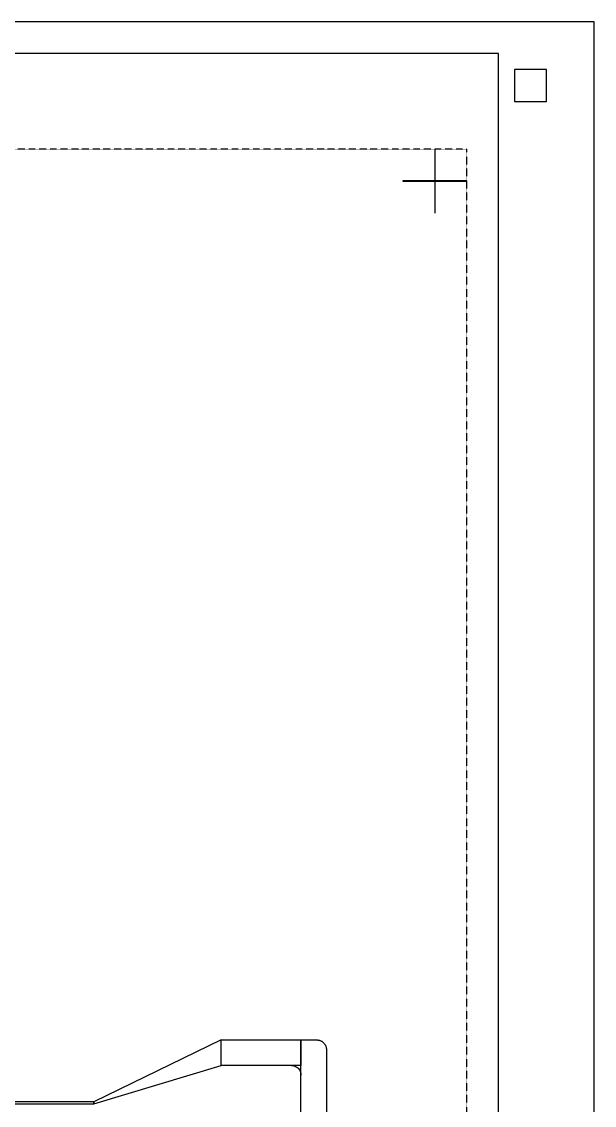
# Model space of a CAD drawing. Extents: x -3400 to 3400, y -3400 to 3400.
# Drawn here: x 1604 to 3400, y 0 to 3400 of the extents above; entities that cross this region are included whole.
import ezdxf

# ---------------------------------------------------------------- set-up
doc = ezdxf.new("R2010")
doc.units = 0
doc.linetypes.add('DOT', pattern=[0.2, 0, -0.2])
for name, color, linetype in [('BASEMETAL', 4, 'CONTINUOUS'), ('BUSMAIN', 3, 'CONTINUOUS'), ('DICEGRID', 3, 'CONTINUOUS'), ('FRAME', 8, 'CONTINUOUS'), ('MARKERS', 2, 'CONTINUOUS'), ('SECONDLAYER', 6, 'CONTINUOUS')]:
    doc.layers.add(name, color=color, linetype=linetype)

# ---------------------------------------------------------------- blocks, each defined once
blk = doc.blocks.new('CHIP_XSEARCH')
at = {"layer": 'BUSMAIN'}
for points in [[(5630, 3605), (5230, 3411), (5230, 3405), (5630, 3525)], [(5880, 3525), (5630, 3525), (5630, 3605), (5880, 3605)], [(5880, 3525), (5850, 3525), (5853.1, 3524.8), (5856.2, 3524.3), (5859.3, 3523.5), (5862.2, 3522.4), (5865, 3521), (5867.6, 3519.3), (5870.1, 3517.3), (5872.3, 3515.1), (5874.3, 3512.6), (5876, 3510), (5877.4, 3507.2), (5878.5, 3504.3), (5879.3, 3501.2), (5879.8, 3498.1), (5880, 3495)], [(1570, 3405), (5230, 3405), (5230, 3411), (1570, 3411)]]:
    blk.add_lwpolyline(points, close=True, dxfattribs=at)
blk.add_lwpolyline([(5880, 3195), (5880, 3400), (5880, 3605), (5930, 3605), (5931.6, 3605), (5933.1, 3604.8), (5934.7, 3604.6), (5936.2, 3604.3), (5937.8, 3604), (5939.3, 3603.5), (5940.8, 3603), (5942.2, 3602.4), (5943.6, 3601.7), (5945, 3601), (5946.3, 3600.2), (5947.6, 3599.3), (5948.9, 3598.3), (5950.1, 3597.3), (5951.2, 3596.2), (5952.3, 3595.1), (5953.3, 3593.9), (5954.3, 3592.6), (5955.2, 3591.3), (5956, 3590), (5956.7, 3588.6), (5957.4, 3587.2), (5958, 3585.8), (5958.5, 3584.3), (5959, 3582.8), (5959.3, 3581.2), (5959.6, 3579.7), (5959.8, 3578.1), (5960, 3576.6), (5960, 3575), (5960, 3225)], dxfattribs=at)
at = {"layer": 'DICEGRID'}
blk.add_lwpolyline([(300, 100), (6500, 100), (6500, 6700), (300, 6700)], close=True, dxfattribs=at)
at = {"layer": 'FRAME'}
blk.add_lwpolyline([(0, 0), (6800, 0), (6800, 6800), (0, 6800)], close=True, dxfattribs=at)
at = {"layer": 'FRAME', "linetype": 'DOT'}
blk.add_lwpolyline([(400, 400), (6400, 400), (6400, 6400), (400, 6400)], close=True, dxfattribs=at)
at = {"layer": 'MARKERS'}
for points in [[(6299.5, 6300.5), (6300.5, 6300.5), (6300.5, 6400), (6299.5, 6400)], [(6200, 6299.5), (6400, 6299.5), (6400, 6300.5), (6200, 6300.5)], [(6299.5, 6200), (6300.5, 6200), (6300.5, 6299.5), (6299.5, 6299.5)]]:
    blk.add_lwpolyline(points, close=True, dxfattribs=at)
at = {"layer": 'SECONDLAYER'}
blk.add_lwpolyline([(6550, 6550), (6650, 6550), (6650, 6650), (6550, 6650)], close=True, dxfattribs=at)

msp = doc.modelspace()

# ---------------------------------------------------------------- block references
at = {"layer": 'BASEMETAL'}
msp.add_blockref('CHIP_XSEARCH', (-3400, -3400), dxfattribs=at)

doc.saveas('drawing.dxf')
